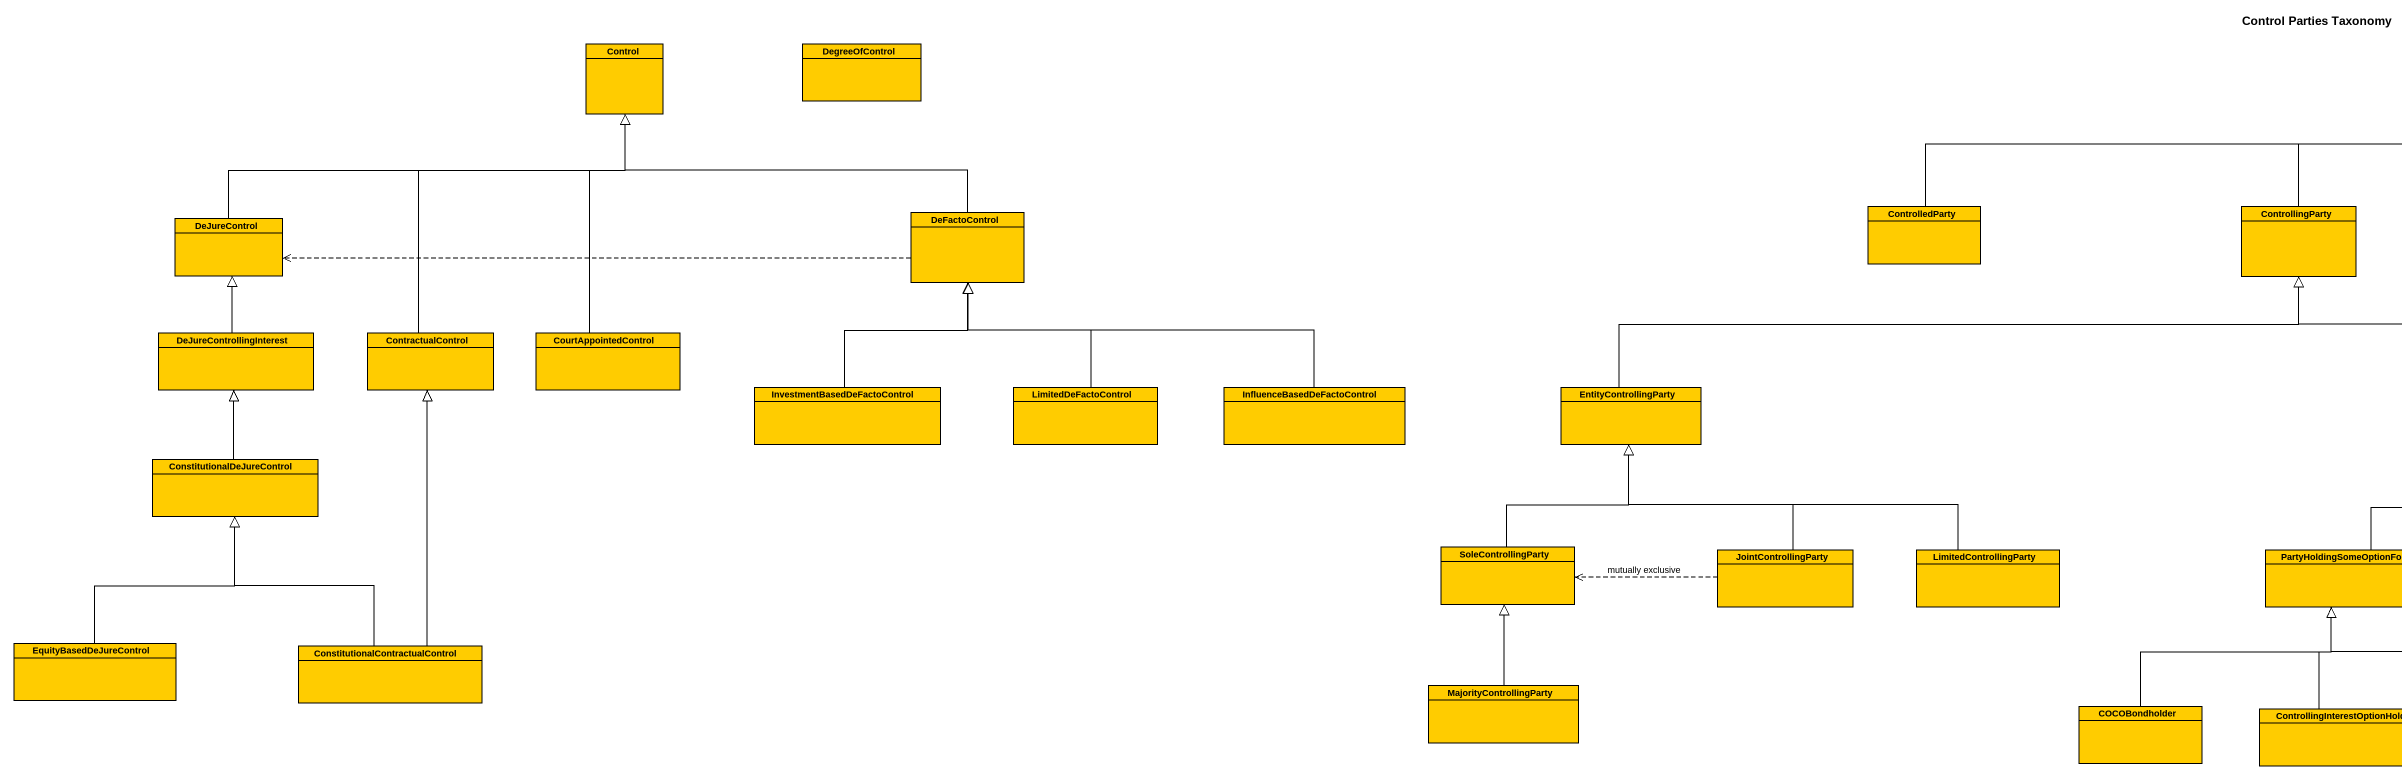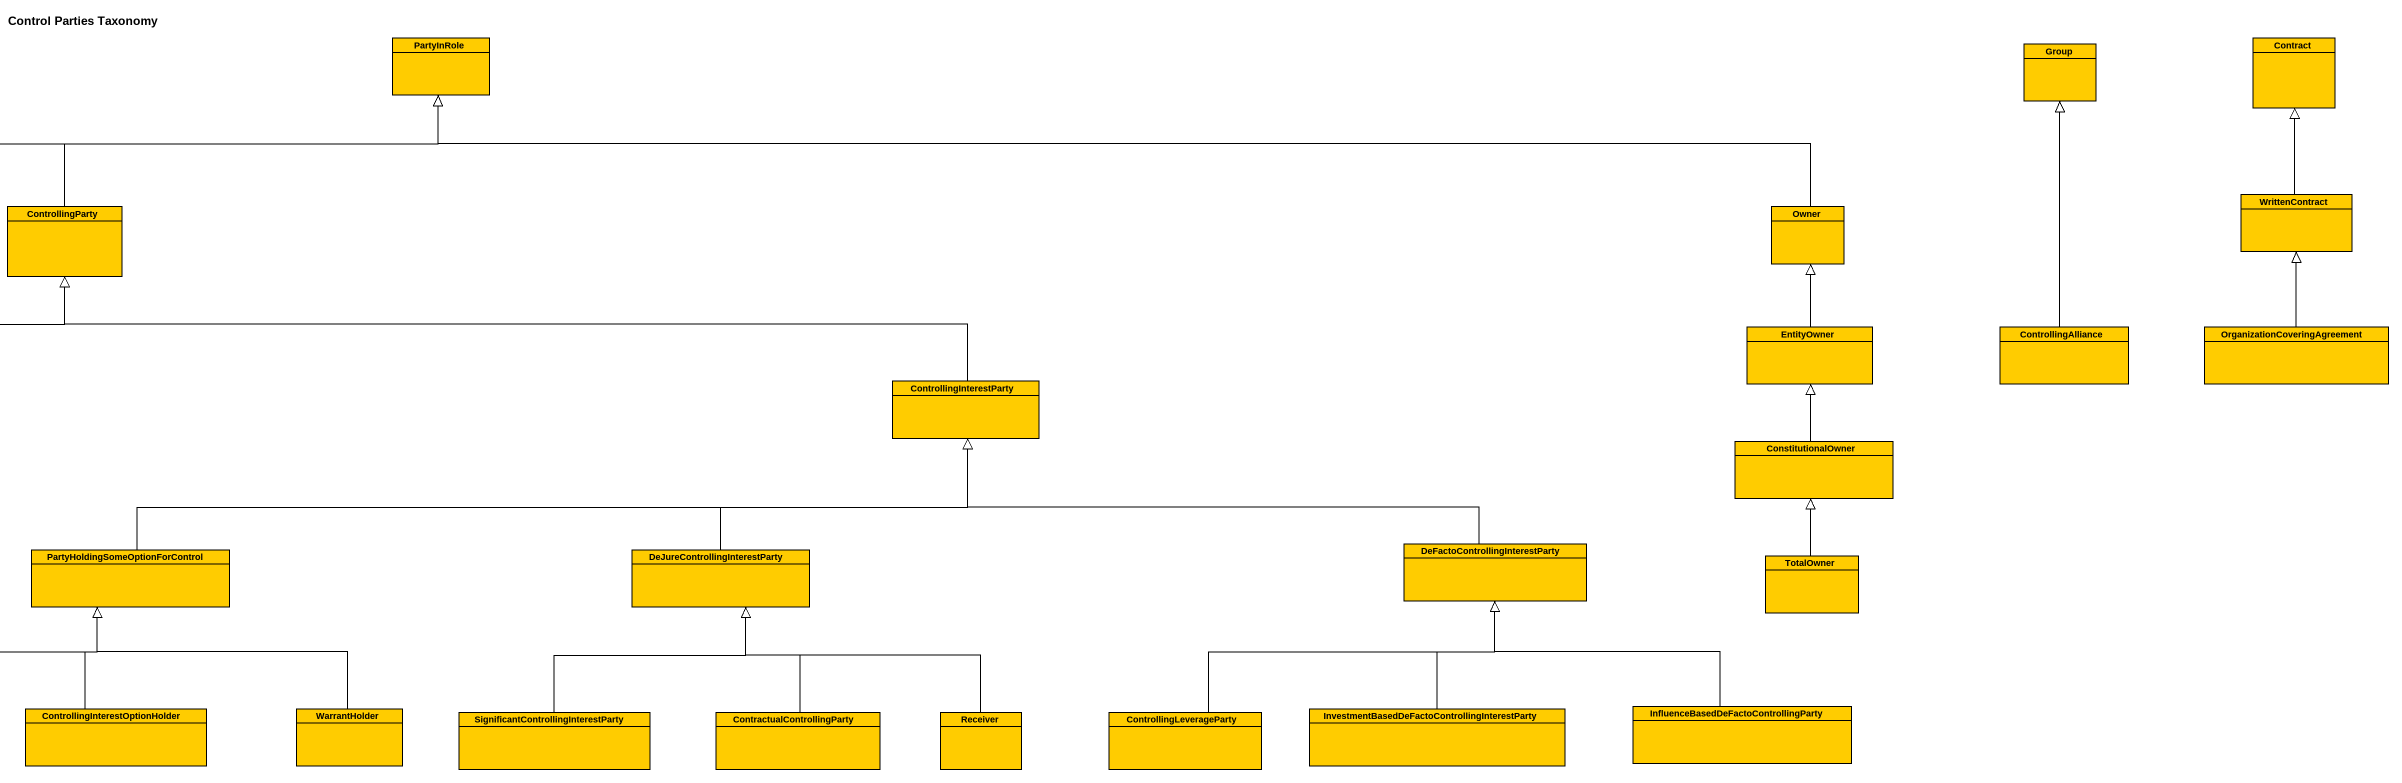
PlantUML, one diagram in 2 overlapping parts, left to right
@startuml
title Control Parties Taxonomy
hide circle
hide empty members
class "Control" as Control_ #FFCC00
class DegreeOfControl #FFCC00
class PartyInRole #FFCC00
class "Group" as Group_ #FFCC00
class Contract #FFCC00
class ControlledParty #FFCC00
class ControllingParty #FFCC00
class Owner #FFCC00
class WrittenContract #FFCC00
class DeJureControl #FFCC00
class DeFactoControl #FFCC00
class EntityOwner #FFCC00
class ControllingAlliance #FFCC00
class "OrganizationCoveringAgreement" as OrganizationCoveringAgreemen #FFCC00
class DeJureControllingInterest #FFCC00
class ContractualControl #FFCC00
class CourtAppointedControl #FFCC00
class "InvestmentBasedDeFactoControl" as InvestmentBasedDeFactoContro #FFCC00
class LimitedDeFactoControl #FFCC00
class InfluenceBasedDeFactoControl #FFCC00
class EntityControllingParty #FFCC00
class ControllingInterestParty #FFCC00
class ConstitutionalOwner #FFCC00
class ConstitutionalDeJureControl #FFCC00
class SoleControllingParty #FFCC00
class JointControllingParty #FFCC00
class LimitedControllingParty #FFCC00
class "PartyHoldingSomeOptionForControl" as PartyHoldingSomeOptionForCon #FFCC00
class "DeJureControllingInterestParty" as DeJureControllingInterestPar #FFCC00
class "DeFactoControllingInterestParty" as DeFactoControllingInterestPa #FFCC00
class TotalOwner #FFCC00
class EquityBasedDeJureControl #FFCC00
class "ConstitutionalContractualControl" as ConstitutionalContractualCon #FFCC00
class MajorityControllingParty #FFCC00
class COCOBondholder #FFCC00
class "ControllingInterestOptionHolder" as ControllingInterestOptionHol #FFCC00
class WarrantHolder #FFCC00
class "SignificantControllingInterestParty" as SignificantControllingIntere #FFCC00
class ContractualControllingParty #FFCC00
class Receiver #FFCC00
class ControllingLeverageParty #FFCC00
class "InvestmentBasedDeFactoControllingInterestParty" as InvestmentBasedDeFactoContro_2 #FFCC00
class "InfluenceBasedDeFactoControllingParty" as InfluenceBasedDeFactoControl_2 #FFCC00
ControlledParty -right-|> PartyInRole
ControllingParty -right-|> PartyInRole
Owner -left-|> PartyInRole
WrittenContract -up-|> Contract
DeJureControl -right-|> Control_
DeFactoControl -left-|> Control_
DeFactoControl .left.> DeJureControl
EntityOwner -up-|> Owner
ControllingAlliance -up-|> Group_
OrganizationCoveringAgreemen -up-|> WrittenContract
DeJureControllingInterest -up-|> DeJureControl
ContractualControl -up-|> Control_
CourtAppointedControl -up-|> Control_
InvestmentBasedDeFactoContro -up-|> DeFactoControl
LimitedDeFactoControl -up-|> DeFactoControl
InfluenceBasedDeFactoControl -left-|> DeFactoControl
EntityControllingParty -right-|> ControllingParty
ControllingInterestParty -left-|> ControllingParty
ConstitutionalOwner -up-|> EntityOwner
ConstitutionalDeJureControl -up-|> DeJureControllingInterest
SoleControllingParty -up-|> EntityControllingParty
JointControllingParty -up-|> EntityControllingParty
JointControllingParty .left.> SoleControllingParty : mutually exclusive
LimitedControllingParty -left-|> EntityControllingParty
PartyHoldingSomeOptionForCon -right-|> ControllingInterestParty
DeJureControllingInterestPar -up-|> ControllingInterestParty
DeFactoControllingInterestPa -left-|> ControllingInterestParty
TotalOwner -up-|> ConstitutionalOwner
EquityBasedDeJureControl -up-|> ConstitutionalDeJureControl
ConstitutionalContractualCon -up-|> ContractualControl
ConstitutionalContractualCon -up-|> ConstitutionalDeJureControl
MajorityControllingParty -up-|> SoleControllingParty
COCOBondholder -up-|> PartyHoldingSomeOptionForCon
ControllingInterestOptionHol -up-|> PartyHoldingSomeOptionForCon
WarrantHolder -up-|> PartyHoldingSomeOptionForCon
SignificantControllingIntere -up-|> DeJureControllingInterestPar
ContractualControllingParty -up-|> DeJureControllingInterestPar
Receiver -up-|> DeJureControllingInterestPar
ControllingLeverageParty -right-|> DeFactoControllingInterestPa
InvestmentBasedDeFactoContro_2 -up-|> DeFactoControllingInterestPa
InfluenceBasedDeFactoControl_2 -up-|> DeFactoControllingInterestPa
@enduml
